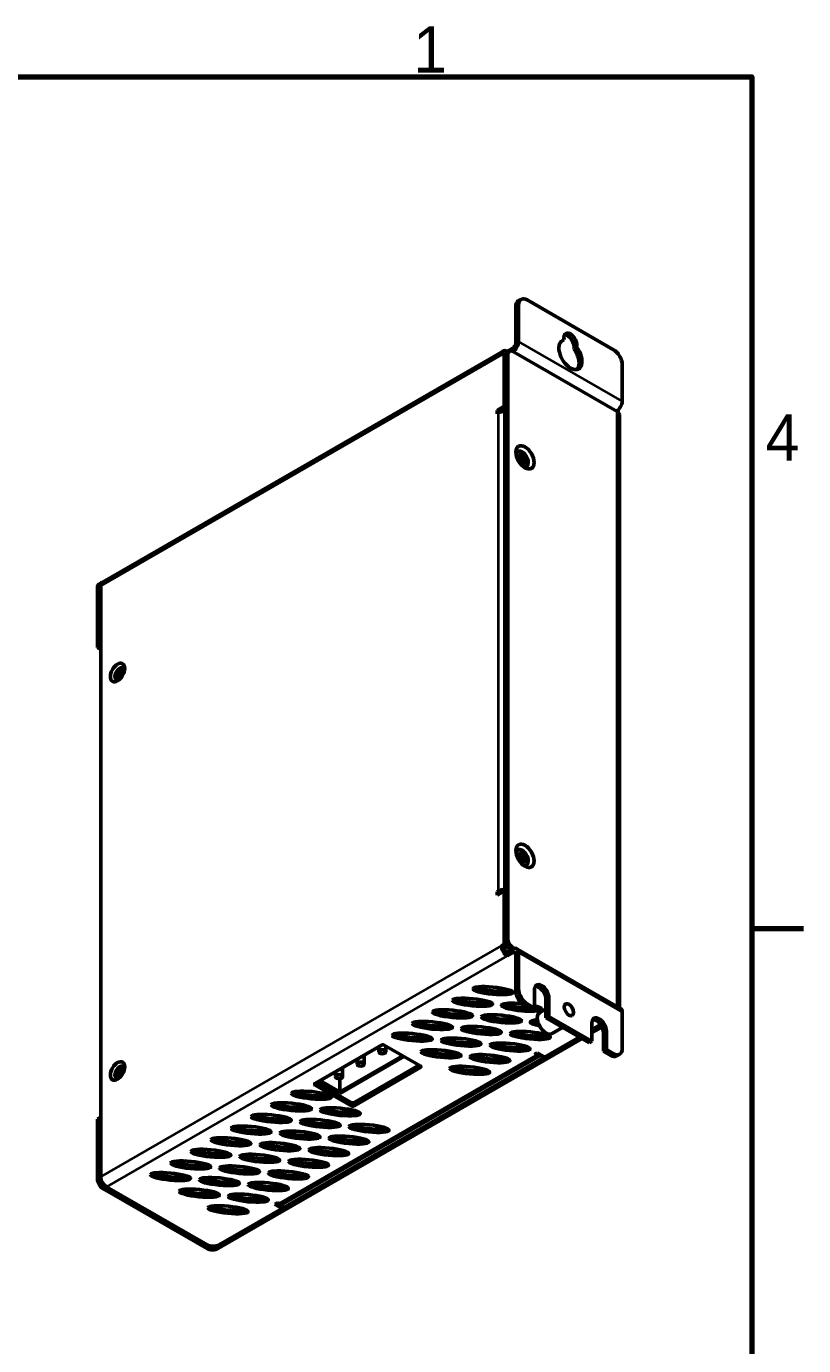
# Model space of a CAD drawing. Header units: millimetres. Extents: x 1550 to 4479, y -401 to 926.
# Drawn here: x 2707.8 to 2898.8, y 581.9 to 906.3 of the extents above; entities that cross this region are included whole.
import ezdxf

# ---------------------------------------------------------------- set-up
doc = ezdxf.new("R2010")
doc.units = ezdxf.units.MM
doc.header["$LTSCALE"] = 3.5
doc.layers.get('0').update_dxf_attribs({"lineweight": 25})
for name, color, linetype, lineweight in [('경계(ISO)', 7, 'Continuous', 70), ('외형선(ISO)', 7, 'Continuous', 50), ('좁은 외형선(ISO)', 7, 'Continuous', 35)]:
    doc.layers.add(name, color=color, linetype=linetype, lineweight=lineweight)
doc.styles.get("Standard").update_dxf_attribs({"font": ''})
doc.styles.get('Standard').set_extended_font_data('Gulim')

# ---------------------------------------------------------------- blocks, each defined once
blk = doc.blocks.new('경계 Default Border')
at = {"layer": '경계(ISO)'}
blk.add_line((410, 222.75), (413.9, 222.75), dxfattribs=at)
at = {"layer": '경계(ISO)', "flags": 128}
blk.add_lwpolyline([(10, 10), (10, 287), (410, 287), (410, 10), (10, 10)], dxfattribs=at)
at = {"layer": '경계(ISO)', "char_height": 3.5, "attachment_point": 7}
for s, insert in [('1', (384.466, 287.314)), ('4', (411.034, 258.043))]:
    blk.add_mtext(s, dxfattribs=dict(at, insert=insert))

msp = doc.modelspace()

# ---------------------------------------------------------------- linework, layer by layer
at = {"layer": '외형선(ISO)'}
for p, q in [((2828.0711, 837.4262), (2828.0711, 828.4448)), ((2828.6924, 838.7996), (2829.3995, 839.2078)), ((2828.7782, 828.853), (2828.7782, 837.8345)), ((2830.8995, 839.0592), (2852.1127, 826.8118)), ((2827.364, 827.22), (2825.9498, 826.4035)), ((2839.2722, 828.8096), (2839.9793, 829.2178)), ((2843.0329, 827.4548), (2842.3258, 827.0466)), ((2824.9498, 826.5026), (2726.5205, 769.6744)), ((2824.5355, 825.587), (2825.2427, 825.9953)), ((2825.2427, 825.9953), (2825.2427, 812.9313)), ((2825.5735, 825.8042), (2825.2427, 825.9953)), ((2825.3841, 681.7203), (2825.3841, 825.0971)), ((2825.7983, 826.0127), (2826.5054, 826.4209)), ((2825.9498, 826.4035), (2825.9498, 826.1001)), ((2826.0912, 682.1286), (2826.0912, 825.5054)), ((2827.3561, 826.399), (2827.364, 826.4035)), ((2827.5054, 826.3219), (2852.9612, 811.6249)), ((2854.234, 823.1375), (2854.234, 814.1561)), ((2823.4749, 811.9107), (2825.2427, 812.9313)), ((2823.4749, 811.0942), (2823.4749, 811.9107)), ((2824.182, 811.5025), (2823.4749, 811.9107)), ((2823.8284, 811.2983), (2823.4749, 811.0942)), ((2825.3841, 812.1965), (2824.182, 811.5025)), ((2824.182, 811.5025), (2824.182, 811.4608)), ((2825.2427, 812.9313), (2825.3841, 812.8497)), ((2853.547, 810.8084), (2853.547, 664.9938)), ((2726.3791, 769.5928), (2725.672, 769.1845)), ((2725.2578, 768.269), (2725.2578, 753.572)), ((2725.9649, 753.9803), (2725.9649, 768.6772)), ((2726.1063, 768.7589), (2726.1063, 623.4225)), ((2725.2578, 753.572), (2725.9649, 753.9803)), ((2726.1063, 753.0821), (2725.2578, 753.572)), ((2725.9649, 753.9803), (2726.1063, 753.8986)), ((2731.2682, 746.4277), (2731.2682, 747.3448)), ((2823.4749, 693.5187), (2823.8284, 693.7228)), ((2825.2427, 693.7228), (2823.4749, 692.7022)), ((2824.182, 693.1105), (2823.4749, 693.5187)), ((2823.4749, 692.7022), (2823.4749, 693.5187)), ((2825.2427, 693.7228), (2825.2427, 680.6589)), ((2825.3841, 693.6412), (2825.2427, 693.7228)), ((2824.5355, 680.2506), (2825.2427, 680.6589)), ((2824.5355, 680.2506), (2825.2427, 679.8424)), ((2825.2427, 680.6589), (2825.7883, 680.3438)), ((2825.2427, 679.8424), (2825.8715, 680.2055)), ((2825.9498, 678.6176), (2827.364, 679.4341)), ((2825.9498, 677.8011), (2827.364, 678.6176)), ((2825.9498, 678.6176), (2825.9498, 677.8011)), ((2826.7983, 679.2708), (2826.9397, 679.1892)), ((2827.6833, 679.5763), (2827.5054, 679.6791)), ((2828.0711, 678.2094), (2828.0711, 669.2279)), ((2853.8198, 664.8363), (2828.364, 679.5332)), ((2828.7782, 669.6362), (2828.7782, 678.6176)), ((2832.6673, 664.9413), (2832.6673, 669.4321)), ((2830.1924, 665.5537), (2831.9602, 664.5331)), ((2832.6673, 664.9413), (2830.8995, 665.9619)), ((2835.4957, 666.9826), (2835.4957, 662.4918)), ((2836.2028, 667.3908), (2836.2028, 662.9001)), ((2831.9602, 664.5331), (2832.6673, 664.9413)), ((2832.3137, 661.8795), (2832.2569, 661.8467)), ((2833.3137, 661.9785), (2833.4282, 661.9124)), ((2835.4957, 664.7312), (2833.9957, 663.8652)), ((2836.2028, 662.9001), (2835.4957, 662.4918)), ((2835.4957, 662.4918), (2846.1023, 656.3681)), ((2846.8094, 656.7764), (2836.2028, 662.9001)), ((2854.234, 663.9207), (2854.234, 654.9392)), ((2801.0596, 658.774), (2801.0596, 657.9239)), ((2827.4248, 659.0569), (2827.3072, 658.9889)), ((2833.7279, 658.802), (2833.7279, 658.033)), ((2834.435, 658.0411), (2834.435, 658.6633)), ((2839.5564, 660.1474), (2836.9957, 658.669)), ((2846.8094, 656.7764), (2846.8094, 661.2671)), ((2846.8094, 659.6341), (2848.9307, 660.8588)), ((2848.9307, 660.8588), (2846.8094, 659.6341)), ((2846.8094, 658.8176), (2849.2843, 660.2465)), ((2849.6378, 658.8176), (2849.6378, 654.3269)), ((2850.3449, 659.2259), (2850.3449, 654.7351)), ((2754.2491, 606.1944), (2843.6274, 657.797)), ((2754.9562, 605.7861), (2844.3345, 657.3887)), ((2778.7857, 646.4069), (2795.0492, 655.7966)), ((2794.4113, 655.4283), (2794.4113, 654.2044)), ((2795.7563, 655.7966), (2804.5951, 650.6935)), ((2796.1113, 655.5916), (2796.1113, 654.2044)), ((2822.4751, 656.1991), (2822.3574, 656.1312)), ((2843.6274, 657.797), (2835.1421, 652.898)), ((2846.1023, 656.3681), (2846.8094, 656.7764)), ((2770.9469, 616.7914), (2834.0208, 653.2072)), ((2800.2111, 653.2246), (2784.7961, 644.3248)), ((2800.5646, 653.0205), (2784.7961, 643.9165)), ((2789.108, 652.3664), (2789.108, 651.1425)), ((2790.808, 653.3479), (2790.808, 651.1425)), ((2817.5253, 653.3414), (2817.4077, 653.2735)), ((2832.6673, 653.5104), (2833.3744, 653.9186)), ((2833.0208, 653.3063), (2832.6673, 653.5104)), ((2833.3744, 653.9186), (2835.1421, 652.898)), ((2850.3449, 654.7351), (2849.6378, 654.3269)), ((2849.6378, 654.3269), (2851.4056, 653.3063)), ((2852.1127, 653.7145), (2850.3449, 654.7351)), ((2852.9056, 653.1577), (2853.6127, 653.5659)), ((2730.9853, 648.1007), (2730.9853, 648.9687)), ((2731.1974, 648.6318), (2731.1974, 649.2835)), ((2731.487, 648.799), (2731.1974, 648.6318)), ((2783.8047, 649.3046), (2783.8047, 648.0807)), ((2785.5047, 650.2861), (2785.5047, 648.0807)), ((2788.3317, 641.712), (2804.2416, 650.8976)), ((2804.5951, 650.2852), (2788.3317, 640.8955)), ((2812.5756, 650.4837), (2812.4579, 650.4157)), ((2731.1974, 648.6318), (2731.3373, 648.5511)), ((2787.6246, 640.8955), (2778.7857, 645.9986)), ((2779.1393, 646.611), (2787.6246, 641.712)), ((2784.7961, 643.9165), (2779.6343, 646.8968)), ((2784.7961, 644.3248), (2779.9878, 647.1009)), ((2784.7961, 644.3248), (2784.7961, 647.5968)), ((2725.9649, 638.0378), (2725.2578, 637.6295)), ((2725.2578, 637.6295), (2725.2578, 622.9326)), ((2725.9649, 623.3408), (2725.9649, 638.0378)), ((2726.1063, 637.9561), (2725.9649, 638.0378)), ((2787.8269, 636.195), (2787.7092, 636.127)), ((2782.8771, 633.3372), (2782.7595, 633.2693)), ((2777.9274, 630.4795), (2777.8097, 630.4116)), ((2772.9776, 627.6218), (2772.86, 627.5538)), ((2739.2709, 624.3951), (2740.0645, 623.9369)), ((2741.7687, 624.4774), (2741.7687, 623.6152)), ((2770.654, 624.6472), (2770.654, 624.0393)), ((2726.672, 620.4831), (2752.1278, 605.7861)), ((2727.3791, 620.8913), (2752.8349, 606.1944)), ((2752.2692, 606.6843), (2727.5205, 620.973)), ((2770.654, 621.3781), (2770.654, 620.9206)), ((2768.8862, 616.6864), (2769.5933, 617.0946)), ((2768.8862, 616.6864), (2770.654, 615.6658)), ((2769.5933, 617.0946), (2769.9469, 616.8905)), ((2769.9469, 616.8905), (2770.654, 616.4823)), ((2770.654, 616.4823), (2770.654, 615.6658)), ((2770.654, 615.6658), (2755.0977, 606.6843))]:
    msp.add_line(p, q, dxfattribs=at)
for centre, major_axis, ratio, start_param, end_param in [((2830.1924, 836.2015), (-1.5, 2.5981), 0.57735027, 0, 0.78539816), ((2830.8995, 836.6097), (-1.5, 2.5981), 0.57735027, 5.49778714, 7.06858347), ((2841.5061, 828.853), (-1.125, 1.9486), 0.57735027, 3.64189438, 7.35367991), ((2840.799, 828.4448), (-1.125, 1.9486), 0.57735027, 3.64189438, 5.96349805), ((2827.364, 828.0365), (-1, -1.7321), 0.57735027, 0.78539816, 2.35619449), ((2827.364, 828.0365), (-0.5, -0.866), 0.57735027, 0.78539816, 2.35619449), ((2841.5061, 825.587), (-2, 3.4641), 0.57735027, 6.06798002, 11.21077957), ((2840.799, 825.1788), (-2, 3.4641), 0.57735027, 6.06798002, 6.10547471), ((2825.9498, 824.7705), (-1, 1.7321), 0.57735027, 5.49778714, 7.06858347), ((2826.7983, 824.2806), (-1, 1.7321), 0.57735027, 0, 0.78539816), ((2827.5054, 824.6889), (-1, 1.7321), 0.57735027, 5.49778714, 7.06858347), ((2840.799, 825.1788), (2, -3.4641), 0.57735027, 0.1777106, 1.78600161), ((2852.1127, 824.3623), (-1.5, 2.5981), 0.57735027, 3.92699082, 5.49778714), ((2825.2427, 810.4818), (2, 0), 0.57735027, 1.50002659, 2.35619449), ((2852.8198, 813.3396), (1, 1.7321), 0.57735027, 3.92699082, 5.49778714), ((2851.547, 810.8084), (2, 0), 0.57735027, 0, 0.78539816), ((2829.6267, 799.949), (1.075, -1.862), 0.57735027, 5.7095806, 9.99838267), ((2828.7782, 799.4591), (-0.6148, 1.0648), 0.57735027, 3.75434024, 5.67043772), ((2726.672, 767.4525), (-1, 1.7321), 0.57735027, 0, 0.78539816), ((2727.3791, 767.8607), (-1, 1.7321), 0.57735027, 6.21241557, 7.06858347), ((2727.5205, 767.9424), (-1, 1.7321), 0.57735027, 0, 0.78539816), ((2730.7732, 747.1217), (0.85, 1.4722), 0.57735027, 5.71188216, 9.99608111), ((2730.9146, 747.0401), (0.85, 1.4722), 0.57735027, 0.08328528, 3.05830737), ((2730.9146, 747.0401), (-0.6147, -1.0648), 0.57735027, 2.23496341, 7.18981456), ((2731.6217, 746.6318), (-0.6147, -1.0648), 0.57735027, 3.75434024, 5.67043772), ((2829.6267, 701.9694), (1.075, -1.862), 0.57735027, 5.7095806, 9.99838267), ((2828.7782, 701.4795), (-0.6148, 1.0648), 0.57735027, 3.75434024, 5.67043772), ((2825.2427, 692.9063), (-2, 0), 0.57735027, 4.64161924, 5.49778714), ((2826.7983, 680.9038), (1, -1.7321), 0.57735027, 3.92699082, 5.49778714), ((2827.5054, 681.3121), (-1, 1.7321), 0.57735027, 0.78539816, 2.35619449), ((2825.9498, 679.4341), (1, -1.7321), 0.57735027, 3.92699082, 5.49778714), ((2825.9498, 679.4341), (-0.5, 0.866), 0.57735027, 0.78539816, 2.35619449), ((2827.364, 677.8011), (1, 1.7321), 0.57735027, 5.49778714, 7.06858347), ((2827.364, 677.8011), (0.5, 0.866), 0.57735027, 5.49778714, 7.06858347), ((2822.4142, 670.0444), (-4.9302, 0.4702), 0.17653636, 0.50034903, 2.67491667), ((2830.1924, 668.0032), (1.5, -2.5981), 0.57735027, 3.92699082, 5.49778714), ((2830.8995, 668.4114), (-1.5, 2.5981), 0.57735027, 0.78539816, 2.35619449), ((2834.435, 668.4114), (-1.25, 2.1651), 0.57735027, 3.92699082, 7.06858347), ((2833.7279, 668.0032), (-1.25, 2.1651), 0.57735027, 3.92699082, 5.99642875), ((2817.4645, 667.1867), (-4.9302, 0.4702), 0.17653636, 0.50034903, 2.67491667), ((2829.4853, 665.1455), (-4.9302, 0.4702), 0.17653636, 4.71078342, 10.31098008), ((2829.4853, 665.9619), (-4.9302, 0.4702), 0.17653636, 0.50034903, 1.93956848), ((2829.4853, 665.9619), (-4.9302, 0.4702), 0.17653636, 2.28906358, 2.67491667), ((2812.5147, 664.329), (-4.9302, 0.4702), 0.17653636, 0.50034903, 2.67491667), ((2824.5355, 663.1042), (-4.9302, 0.4702), 0.17653636, 0.50034903, 2.67491667), ((2836.5564, 661.063), (-4.9302, 0.4702), 0.17653636, 5.42144791, 7.30274143), ((2836.5564, 661.8795), (-4.9302, 0.4702), 0.17653636, 0.50034903, 0.92807457), ((2832.3137, 660.2465), (1, 1.7321), 0.57735027, 0.73913229, 0.78539816), ((2835.4957, 661.2671), (-1.5, 2.5981), 0.57735027, 0, 3.14159265), ((2832.3137, 660.2465), (1, 1.7321), 0.57735027, 6.15661251, 6.36207965), ((2848.5772, 660.2465), (-1.25, 2.1651), 0.57735027, 3.92699082, 7.06858347), ((2847.8701, 659.8382), (-1.25, 2.1651), 0.57735027, 3.92699082, 5.99642875), ((2852.8198, 663.1042), (1, 1.7321), 0.57735027, 5.49778714, 6.28318531), ((2802.6152, 658.6135), (-4.9302, 0.4702), 0.17653636, 0.50034903, 2.67491667), ((2807.565, 661.4712), (-4.9302, 0.4702), 0.17653636, 0.50034903, 2.67491667), ((2819.5858, 660.2465), (-4.9302, 0.4702), 0.17653636, 0.50034903, 2.67491667), ((2831.6066, 659.0217), (-4.9302, 0.4702), 0.17653636, 0.50034903, 2.67491667), ((2836.5564, 661.063), (-4.9302, 0.4702), 0.17653636, 2.2141258, 2.2658372), ((2795.4027, 655.5924), (-0.5, 0), 0.57735027, 3.92699082, 5.49778714), ((2814.636, 657.3887), (-4.9302, 0.4702), 0.17653636, 0.50034903, 2.67491667), ((2826.6569, 656.164), (-4.9302, 0.4702), 0.17653636, 0.50034903, 2.67491667), ((2809.6863, 654.531), (-4.9302, 0.4702), 0.17653636, 0.50034903, 2.67491667), ((2821.7071, 653.3063), (-4.9302, 0.4702), 0.17653636, 0.50034903, 2.67491667), ((2823.4042, 652.6531), (0.6148, 1.0648), 0.57735027, 1.35591231, 2.15394434), ((2824.1113, 652.2448), (-0.6147, -1.0648), 0.57735027, 4.19810704, 4.96165267), ((2824.8184, 651.8366), (-1.25, -2.1651), 0.57735027, 4.46272343, 4.81891428), ((2823.4042, 652.6531), (-0.6148, -1.0648), 0.57735027, 1.58851257, 2.21087795), ((2833.0208, 654.9392), (1, -1.7321), 0.57735027, 5.49778714, 6.54498469), ((2851.4056, 655.7557), (1.5, -2.5981), 0.57735027, 5.49778714, 6.28318531), ((2852.1127, 656.164), (1.5, -2.5981), 0.57735027, 5.49778714, 7.06858347), ((2730.7732, 649.1421), (0.85, 1.4722), 0.57735027, 5.71188216, 9.99608111), ((2730.9146, 649.0605), (0.85, 1.4722), 0.57735027, 0.08328528, 3.05830737), ((2730.9146, 649.0605), (-0.6147, -1.0648), 0.57735027, 2.23496341, 7.18981456), ((2731.6217, 648.6522), (-0.6147, -1.0648), 0.57735027, 3.75434024, 5.67043772), ((2804.2416, 650.4893), (0.5, 0), 0.57735027, 5.49778714, 7.06858347), ((2816.7574, 650.4485), (-4.9302, 0.4702), 0.17653636, 0.50034903, 2.67491667), ((2779.1393, 646.2027), (-0.5, 0), 0.57735027, 5.49778714, 7.06858347), ((2777.8665, 644.3248), (-4.9302, 0.4702), 0.17653636, 0.50034903, 2.67491667), ((2772.9167, 641.467), (-4.9302, 0.4702), 0.17653636, 0.50034903, 2.67491667), ((2784.9376, 640.2423), (-4.9302, 0.4702), 0.17653636, 0.50034903, 2.67491667), ((2787.9781, 641.9161), (-0.5, 0), 0.57735027, 0.78539816, 2.35619449), ((2787.9781, 641.0996), (0.5, 0), 0.57735027, 3.92699082, 5.49778714), ((2767.967, 638.6093), (-4.9302, 0.4702), 0.17653636, 0.50034903, 2.67491667), ((2779.9878, 637.3846), (-4.9302, 0.4702), 0.17653636, 0.50034903, 2.67491667), ((2792.0086, 636.1598), (-4.9302, 0.4702), 0.17653636, 0.50034903, 2.67491667), ((2758.0675, 632.8938), (-4.9302, 0.4702), 0.17653636, 0.50034903, 2.67491667), ((2763.0173, 635.7516), (-4.9302, 0.4702), 0.17653636, 0.50034903, 2.67491667), ((2775.0381, 634.5268), (-4.9302, 0.4702), 0.17653636, 0.50034903, 2.67491667), ((2787.0589, 633.3021), (-4.9302, 0.4702), 0.17653636, 0.50034903, 2.67491667), ((2753.1178, 630.0361), (-4.9302, 0.4702), 0.17653636, 0.50034903, 2.67491667), ((2770.0883, 631.6691), (-4.9302, 0.4702), 0.17653636, 0.50034903, 2.67491667), ((2782.1091, 630.4443), (-4.9302, 0.4702), 0.17653636, 0.50034903, 2.67491667), ((2748.168, 627.1784), (-4.9302, 0.4702), 0.17653636, 0.50034903, 2.67491667), ((2765.1386, 628.8114), (-4.9302, 0.4702), 0.17653636, 0.50034903, 2.67491667), ((2777.1594, 627.5866), (-4.9302, 0.4702), 0.17653636, 0.50034903, 2.67491667), ((2780.9778, 628.1582), (-0.6147, -1.0648), 0.57735027, 6.12342269, 6.76289761), ((2726.672, 622.1161), (1, -1.7321), 0.57735027, 3.92699082, 5.49778714), ((2727.3791, 622.5243), (-1, 1.7321), 0.57735027, 0.78539816, 2.35619449), ((2727.5205, 622.606), (-1, 1.7321), 0.57735027, 0.78539816, 2.35619449), ((2743.2183, 624.3206), (-4.9302, 0.4702), 0.17653636, 0.50034903, 2.67491667), ((2755.2391, 623.0959), (-4.9302, 0.4702), 0.17653636, 0.50034903, 2.67491667), ((2760.1888, 625.9536), (-4.9302, 0.4702), 0.17653636, 0.50034903, 2.67491667), ((2772.2096, 624.7289), (-4.9302, 0.4702), 0.17653636, 0.50034903, 2.67491667), ((2772.0682, 625.4637), (1, 1.7321), 0.57735027, 2.21282928, 2.35619449), ((2750.2893, 620.2381), (-4.9302, 0.4702), 0.17653636, 0.50034903, 2.67491667), ((2767.2599, 621.8711), (-4.9302, 0.4702), 0.17653636, 0.50034903, 2.67491667), ((2762.3101, 619.0134), (-4.9302, 0.4702), 0.17653636, 0.50034903, 2.67491667), ((2769.9469, 618.5235), (1, -1.7321), 0.57735027, 5.49778714, 6.28318531), ((2757.3604, 616.1557), (-4.9302, 0.4702), 0.17653636, 0.50034903, 2.67491667), ((2753.6834, 607.5008), (-2, 0), 0.57735027, 0.78539816, 2.35619449), ((2753.542, 606.6026), (2, 0), 0.57735027, 3.92699082, 5.49778714), ((2753.542, 606.6026), (1, 0), 0.57735027, 3.92699082, 5.49778714)]:
    msp.add_ellipse(centre, major_axis=major_axis, ratio=ratio, start_param=start_param, end_param=end_param, dxfattribs=at)
for centre, major_axis, ratio in [((2830.3338, 800.3573), (-1.575, 2.728), 0.57735027), ((2829.4853, 799.8674), (-0.6147, 1.0648), 0.57735027), ((2730.2075, 747.4483), (1.25, 2.1651), 0.57735027), ((2830.3338, 702.3777), (-1.575, 2.728), 0.57735027), ((2829.4853, 701.8878), (-0.6147, 1.0648), 0.57735027), ((2822.4142, 669.2279), (-4.9302, 0.4702), 0.17653636), ((2817.4645, 666.3702), (-4.9302, 0.4702), 0.17653636), ((2841.1526, 664.5331), (0.8105, -1.4038), 0.57735027), ((2807.565, 660.6547), (-4.9302, 0.4702), 0.17653636), ((2812.5147, 663.5125), (-4.9302, 0.4702), 0.17653636), ((2824.5355, 662.2877), (-4.9302, 0.4702), 0.17653636), ((2802.6152, 657.797), (-4.9302, 0.4702), 0.17653636), ((2819.5858, 659.43), (-4.9302, 0.4702), 0.17653636), ((2831.6066, 658.2052), (-4.9302, 0.4702), 0.17653636), ((2814.636, 656.5722), (-4.9302, 0.4702), 0.17653636), ((2826.6569, 655.3475), (-4.9302, 0.4702), 0.17653636), ((2795.2613, 654.2044), (-0.85, 0), 0.57735027), ((2809.6863, 653.7145), (-4.9302, 0.4702), 0.17653636), ((2821.7071, 652.4898), (-4.9302, 0.4702), 0.17653636), ((2730.2075, 649.4687), (1.25, 2.1651), 0.57735027), ((2789.958, 651.1425), (-0.85, 0), 0.57735027), ((2816.7574, 649.632), (-4.9302, 0.4702), 0.17653636), ((2784.6547, 648.0807), (-0.85, 0), 0.57735027), ((2777.8665, 643.5083), (-4.9302, 0.4702), 0.17653636), ((2772.9167, 640.6506), (-4.9302, 0.4702), 0.17653636), ((2784.9376, 639.4258), (-4.9302, 0.4702), 0.17653636), ((2763.0173, 634.9351), (-4.9302, 0.4702), 0.17653636), ((2767.967, 637.7928), (-4.9302, 0.4702), 0.17653636), ((2779.9878, 636.5681), (-4.9302, 0.4702), 0.17653636), ((2792.0086, 635.3433), (-4.9302, 0.4702), 0.17653636), ((2758.0675, 632.0773), (-4.9302, 0.4702), 0.17653636), ((2775.0381, 633.7103), (-4.9302, 0.4702), 0.17653636), ((2787.0589, 632.4856), (-4.9302, 0.4702), 0.17653636), ((2753.1178, 629.2196), (-4.9302, 0.4702), 0.17653636), ((2770.0883, 630.8526), (-4.9302, 0.4702), 0.17653636), ((2782.1091, 629.6278), (-4.9302, 0.4702), 0.17653636), ((2748.168, 626.3619), (-4.9302, 0.4702), 0.17653636), ((2760.1888, 625.1371), (-4.9302, 0.4702), 0.17653636), ((2765.1386, 627.9949), (-4.9302, 0.4702), 0.17653636), ((2777.1594, 626.7701), (-4.9302, 0.4702), 0.17653636), ((2743.2183, 623.5041), (-4.9302, 0.4702), 0.17653636), ((2755.2391, 622.2794), (-4.9302, 0.4702), 0.17653636), ((2772.2096, 623.9124), (-4.9302, 0.4702), 0.17653636), ((2750.2893, 619.4216), (-4.9302, 0.4702), 0.17653636), ((2767.2599, 621.0546), (-4.9302, 0.4702), 0.17653636), ((2757.3604, 615.3392), (-4.9302, 0.4702), 0.17653636), ((2762.3101, 618.1969), (-4.9302, 0.4702), 0.17653636)]:
    msp.add_ellipse(centre, major_axis=major_axis, ratio=ratio, dxfattribs=at)
at = {"layer": '좁은 외형선(ISO)'}
for p, q in [((2828.0711, 837.4262), (2828.7782, 837.8345)), ((2828.0711, 828.4448), (2828.7782, 828.853)), ((2854.234, 814.1561), (2828.7782, 828.853)), ((2824.5355, 825.587), (2726.1063, 768.7589)), ((2825.3841, 825.0971), (2826.0912, 825.5054)), ((2827.364, 826.4035), (2827.5054, 826.3219)), ((2823.8284, 693.7228), (2823.8284, 811.2983)), ((2852.9612, 665.332), (2852.9612, 811.6249)), ((2829.3359, 798.9647), (2829.6346, 799.1371)), ((2725.2578, 768.269), (2725.9649, 768.6772)), ((2824.5355, 693.3146), (2823.8284, 693.7228)), ((2826.0912, 682.1286), (2825.3841, 681.7203)), ((2726.1063, 623.4225), (2824.5355, 680.2506)), ((2826.7983, 679.2708), (2827.5054, 679.6791)), ((2828.0711, 678.2094), (2827.364, 678.6176)), ((2828.7782, 678.6176), (2828.0711, 678.2094)), ((2828.7782, 678.6176), (2854.234, 663.9207)), ((2825.9498, 677.8011), (2727.5205, 620.973)), ((2828.7782, 669.6362), (2828.0711, 669.2279)), ((2830.1924, 665.5537), (2830.8995, 665.9619)), ((2835.4957, 666.9826), (2836.2028, 667.3908)), ((2849.6378, 658.8176), (2850.3449, 659.2259)), ((2769.9469, 616.8905), (2833.0208, 653.3063)), ((2833.0208, 653.7145), (2833.0208, 653.3063)), ((2852.1127, 653.7145), (2851.4056, 653.3063)), ((2804.5951, 650.6935), (2804.5951, 650.2852)), ((2778.7857, 645.9986), (2778.7857, 646.4069)), ((2787.6246, 641.712), (2787.6246, 640.8955)), ((2788.3317, 640.8955), (2788.3317, 641.712)), ((2754.2491, 632.9857), (2754.2491, 632.6909)), ((2752.8349, 629.1855), (2752.8349, 630.1224)), ((2754.2491, 629.9698), (2754.2491, 629.0768)), ((2725.9649, 623.3408), (2725.2578, 622.9326)), ((2752.8349, 622.5513), (2752.8349, 623.2682)), ((2754.2491, 623.2311), (2754.2491, 622.3271)), ((2726.672, 620.4831), (2727.3791, 620.8913)), ((2752.8349, 619.2509), (2752.8349, 619.9386)), ((2754.2491, 619.5791), (2754.2491, 619.349)), ((2754.2491, 616.3079), (2754.2491, 615.7618)), ((2752.1278, 605.7861), (2752.8349, 606.1944)), ((2752.8349, 606.1944), (2752.8349, 606.4552)), ((2754.2491, 606.3932), (2754.2491, 606.1944)), ((2754.2491, 606.1944), (2754.9562, 605.7861))]:
    msp.add_line(p, q, dxfattribs=at)

# ---------------------------------------------------------------- block references
at = {"color": 0, "xscale": 3.25923507, "yscale": 3.25923507, "zscale": 3.25923507}
msp.add_blockref('경계 Default Border', (1549.8234, -41.5043), dxfattribs=at)

doc.saveas('drawing.dxf')
